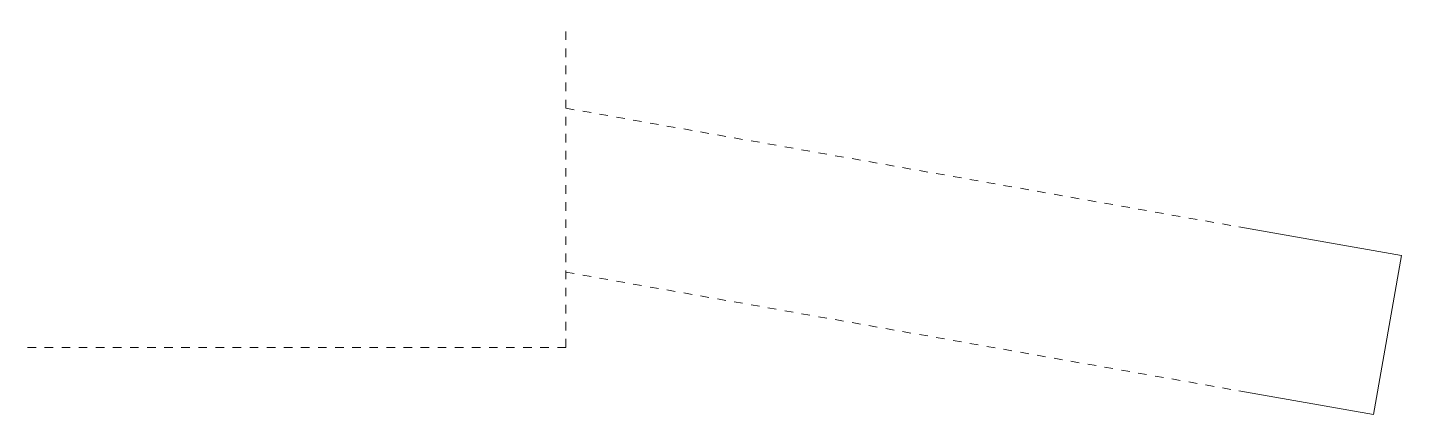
# Model space of a CAD drawing. Header units: metres. Extents: x -200 to 310, y -23 to 121.
import ezdxf

# ---------------------------------------------------------------- set-up
doc = ezdxf.new("R2010")
doc.units = ezdxf.units.M
doc.linetypes.add('Dash', pattern=[6.35, 3.175, -3.175])
doc.layers.add('A-DETL-GENF', color=92, linetype='Continuous', lineweight=18)

# ---------------------------------------------------------------- blocks, each defined once
blk = doc.blocks.new('52 noodoverloop - 52 DI noodoverloop s e-1557660-00_0 Basismaterialen')
at = {"layer": 'A-DETL-GENF', "linetype": 'Dash'}
for p, q in [((0, 2), (0, 120.93)), ((0, 90.93), (250, 46.84)), ((0, 30), (250, -14.08)), ((-200, 2), (0, 2))]:
    blk.add_line(p, q, dxfattribs=at)
at = {"layer": 'A-DETL-GENF'}
for p, q in [((250, 46.84), (310.42, 36.19)), ((310.42, 36.19), (300, -22.9)), ((300, -22.9), (250, -14.08))]:
    blk.add_line(p, q, dxfattribs=at)

msp = doc.modelspace()

# ---------------------------------------------------------------- block references
msp.add_blockref('52 noodoverloop - 52 DI noodoverloop s e-1557660-00_0 Basismaterialen', (0, 0))

doc.saveas('drawing.dxf')
